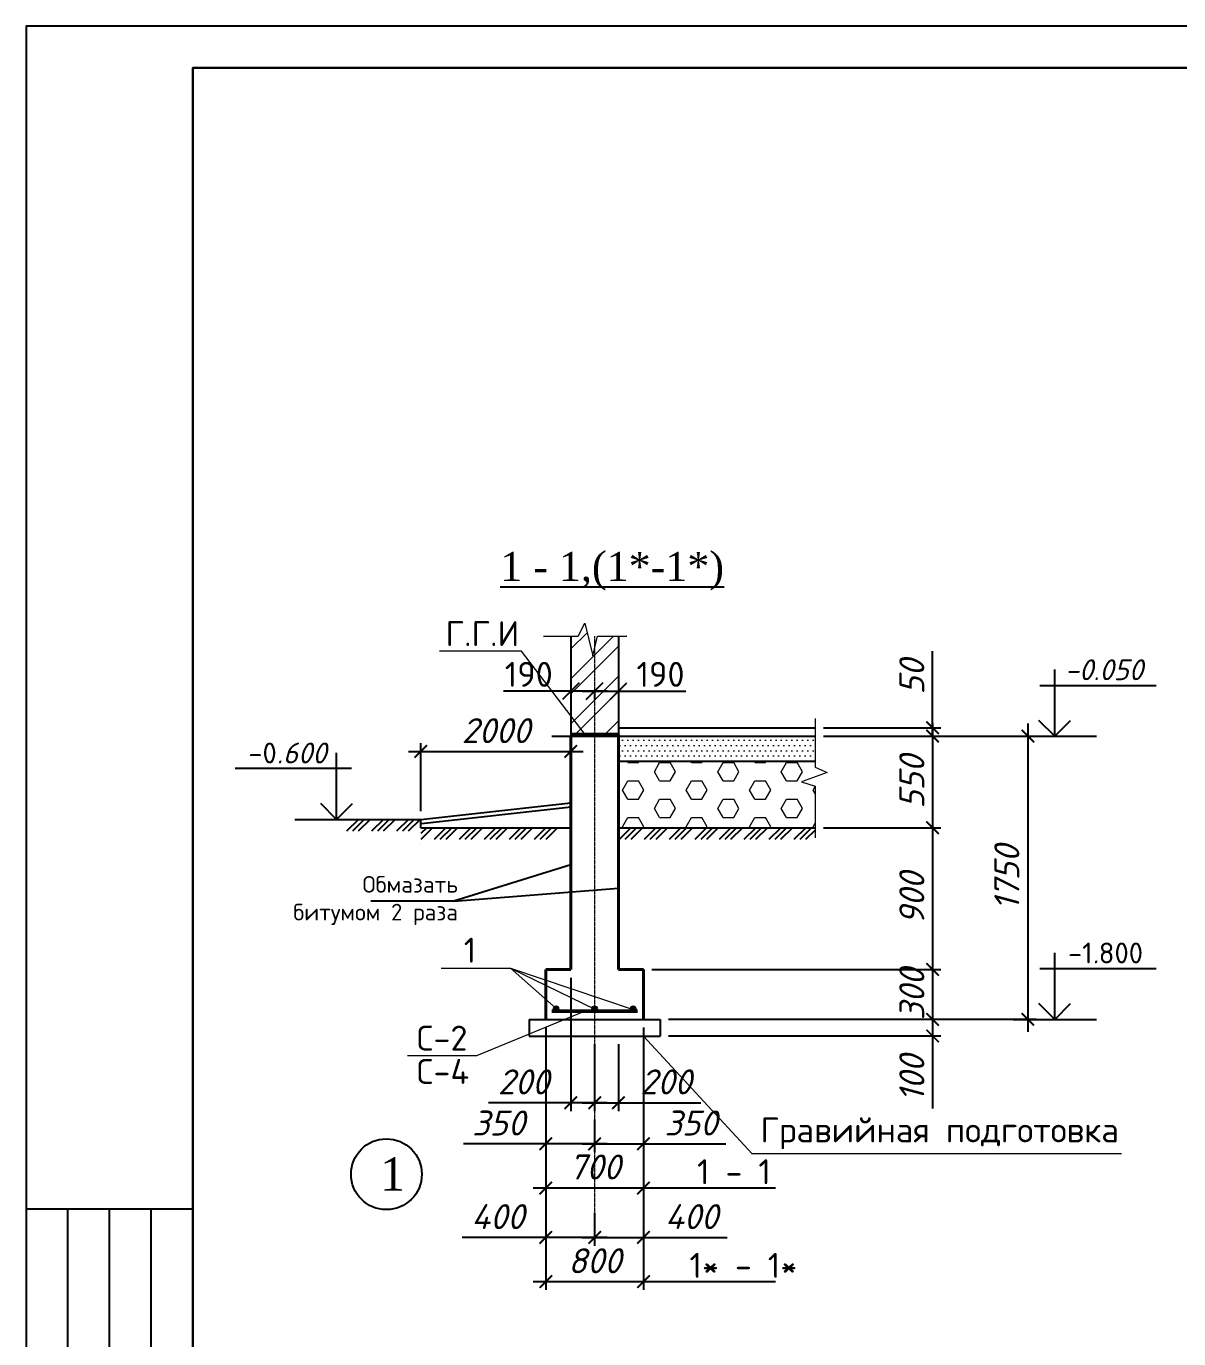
# Model space of a CAD drawing. Header units: millimetres. Extents: x 572274 to 2241483, y -888675 to -304135.
# Drawn here: x 1049765 to 1063603, y -631066 to -615307 of the extents above; entities that cross this region are included whole.
import ezdxf

# ---------------------------------------------------------------- set-up
doc = ezdxf.new("R2010")
doc.units = ezdxf.units.MM
doc.linetypes.add('ACAD_ISO02W100', pattern=[15, 12, -3])
doc.linetypes.add('ACAD_ISO04W100', pattern=[30, 24, -3, 0, -3])
for name, color, linetype, lineweight in [('Осевая', 1, 'ACAD_ISO04W100', 9), ('Основная', 7, 'Continuous', 50), ('Тонкая', 7, 'Continuous', 15)]:
    doc.layers.add(name, color=color, linetype=linetype, lineweight=lineweight)
doc.layers.add('Размеры', color=7, linetype='Continuous')
doc.styles.add('arial', font='arial.ttf', dxfattribs={"height": 300})
doc.styles.get("Standard").update_dxf_attribs({"font": 'isocpeur.ttf'})
doc.styles.add('style1', font='isocpeui.ttf')
doc.dimstyles.new('ISO-25', dxfattribs={"dimtxt": 300, "dimasz": 150, "dimexe": 100, "dimexo": 100, "dimgap": 100, "dimtad": 1, "dimtxsty": 'style1', "dimblk": 'ARCHTICK', "dimcen": 250, "dimdle": 150, "dimclrd": 5, "dimclre": 5, "dimclrt": 7, "dimadec": 0, "dimazin": 0, "dimtfac": 1, "dimtmove": 0, "dimatfit": 3, "dimldrblk": 'ARCHTICK', "dimfxl": 1.25, "dimlwd": -1, "dimlwe": -1, "dimarcsym": 0})
doc.dimstyles.new('ISO-25$0', dxfattribs={"dimtxt": 300, "dimasz": 200, "dimexe": 100, "dimexo": 300, "dimgap": 50, "dimtad": 1, "dimdec": 0, "dimtxsty": 'Standard', "dimblk": 'OBLIQUE', "dimcen": 250, "dimdle": 150, "dimadec": 0, "dimazin": 0, "dimtfac": 1, "dimtdec": 0, "dimtmove": 0, "dimatfit": 3, "dimldrblk": 'OBLIQUE', "dimfxl": 1.25, "dimarcsym": 0})

# ---------------------------------------------------------------- blocks, each defined once
blk = doc.blocks.new('shtamp cheti azu')
blk.add_line((455458, 81217), (457458, 81217))
at = {"lineweight": 25, "ltscale": 100}
for p, q in [((455958, 74717), (455958, 81217)), ((456458, 74717), (456458, 81217)), ((456958, 74717), (456958, 81217)), ((457458, 76717), (455958, 76717)), ((457458, 74702), (455458, 74702)), ((456258, 66217), (456258, 74717)), ((456758, 66217), (456758, 74717)), ((457458, 72217), (456258, 72217)), ((457458, 68717), (456258, 68717)), ((457458, 66217), (456258, 66217))]:
    blk.add_line(p, q, dxfattribs=at)
at = {"color": 1, "linetype": 'ACAD_ISO02W100', "lineweight": 5, "ltscale": 70, "char_height": 250, "attachment_point": 1, "rotation": 90, "style": 'arial'}
for s, insert in [('{\\fArial|b0|i0|c204|p34;Согласовано:}', (455576, 76776)), ('{\\fArial|b0|i0|c204|p34;Взам. инв. N}', (456376, 72315)), ('{\\fArial|b0|i0|c204|p34;Подпись и дата}', (456376, 68815)), ('{\\fArial|b0|i0|c204|p34;Инв. N подл.}', (456376, 66315))]:
    blk.add_mtext(s, dxfattribs=dict(at, insert=insert))
blk = doc.blocks.new('_ArchTick')
at = {"color": 0, "linetype": 'ByBlock', "const_width": 0.15}
blk.add_lwpolyline([(-0.5, -0.5), (0.5, 0.5)], dxfattribs=at)
blk = doc.blocks.new('*D843')
at = {"layer": 'Defpoints', "color": 0, "lineweight": 25, "transparency": 16777216}
for p in [(1059236, -623831), (1057376, -627231), (1061791, -627231)]:
    blk.add_point(p, dxfattribs=at)
at = {"layer": 'Размеры', "color": 5, "transparency": 16777216}
for p, q in [((1061791, -623681), (1061791, -627381)), ((1059336, -623831), (1061891, -623831)), ((1057476, -627231), (1061891, -627231))]:
    blk.add_line(p, q, dxfattribs=at)
at = {"layer": 'Размеры', "color": 5, "transparency": 16777216, "xscale": 150, "yscale": 150, "zscale": 150}
for p, rotation in [((1061791, -623831), 90), ((1061791, -627231), 270)]:
    blk.add_blockref('_ArchTick', p, dxfattribs=dict(at, rotation=rotation))
at = {"layer": 'Размеры', "color": 7, "transparency": 16777216, "insert": (1061539, -625531), "char_height": 300, "attachment_point": 5, "rotation": 90, "style": 'style1'}
blk.add_mtext('1750', dxfattribs=at)
blk = doc.blocks.new('*D824')
at = {"layer": 'Defpoints', "color": 0, "lineweight": 25, "transparency": 16777216}
for p in [(1056303, -624015), (1056303, -624631), (1054503, -624831)]:
    blk.add_point(p, dxfattribs=at)
at = {"layer": 'Размеры', "color": 5, "transparency": 16777216}
for p, q in [((1054353, -624015), (1056453, -624015)), ((1054503, -624731), (1054503, -623915)), ((1056303, -624531), (1056303, -623915))]:
    blk.add_line(p, q, dxfattribs=at)
at = {"layer": 'Размеры', "color": 5, "transparency": 16777216, "xscale": 150, "yscale": 150, "zscale": 150, "rotation": 180}
blk.add_blockref('_ArchTick', (1054503, -624015), dxfattribs=at)
at = {"layer": 'Размеры', "color": 5, "transparency": 16777216, "xscale": 150, "yscale": 150, "zscale": 150}
blk.add_blockref('_ArchTick', (1056303, -624015), dxfattribs=at)
at = {"layer": 'Размеры', "color": 7, "transparency": 16777216, "insert": (1055403, -623765), "char_height": 300, "attachment_point": 5, "style": 'style1'}
blk.add_mtext('2000', dxfattribs=at)
blk = doc.blocks.new('*D825')
at = {"layer": 'Defpoints', "color": 0, "lineweight": 25, "transparency": 16777216}
for p in [(1057376, -627231), (1057376, -627431), (1060648, -627431)]:
    blk.add_point(p, dxfattribs=at)
at = {"layer": 'Размеры', "color": 5, "transparency": 16777216}
for p, q in [((1060648, -627081), (1060648, -627431)), ((1057476, -627231), (1060748, -627231)), ((1057476, -627431), (1060748, -627431)), ((1060648, -627431), (1060648, -628301))]:
    blk.add_line(p, q, dxfattribs=at)
at = {"layer": 'Размеры', "color": 5, "transparency": 16777216, "xscale": 150, "yscale": 150, "zscale": 150}
for p, rotation in [((1060648, -627231), 90), ((1060648, -627431), 270)]:
    blk.add_blockref('_ArchTick', p, dxfattribs=dict(at, rotation=rotation))
at = {"layer": 'Размеры', "color": 7, "transparency": 16777216, "insert": (1060398, -627941), "char_height": 300, "attachment_point": 5, "rotation": 90, "style": 'style1'}
blk.add_mtext('100', dxfattribs=at)
blk = doc.blocks.new('*D826')
at = {"layer": 'Defpoints', "color": 0, "lineweight": 25, "transparency": 16777216}
for p in [(1057176, -626631), (1057376, -627231), (1060648, -627231)]:
    blk.add_point(p, dxfattribs=at)
at = {"layer": 'Размеры', "color": 5, "transparency": 16777216}
for p, q in [((1060648, -626481), (1060648, -627381)), ((1057276, -626631), (1060748, -626631)), ((1057476, -627231), (1060748, -627231))]:
    blk.add_line(p, q, dxfattribs=at)
at = {"layer": 'Размеры', "color": 5, "transparency": 16777216, "xscale": 150, "yscale": 150, "zscale": 150}
for p, rotation in [((1060648, -626631), 90), ((1060648, -627231), 270)]:
    blk.add_blockref('_ArchTick', p, dxfattribs=dict(at, rotation=rotation))
at = {"layer": 'Размеры', "color": 7, "transparency": 16777216, "insert": (1060398, -626931), "char_height": 300, "attachment_point": 5, "rotation": 90, "style": 'style1'}
blk.add_mtext('300', dxfattribs=at)
blk = doc.blocks.new('*D827')
at = {"layer": 'Defpoints', "color": 0, "lineweight": 25, "transparency": 16777216}
for p in [(1059236, -623831), (1059236, -624931), (1060648, -624931)]:
    blk.add_point(p, dxfattribs=at)
at = {"layer": 'Размеры', "color": 5, "transparency": 16777216}
for p, q in [((1060648, -623681), (1060648, -625081)), ((1059336, -623831), (1060748, -623831)), ((1059336, -624931), (1060748, -624931))]:
    blk.add_line(p, q, dxfattribs=at)
at = {"layer": 'Размеры', "color": 5, "transparency": 16777216, "xscale": 150, "yscale": 150, "zscale": 150}
for p, rotation in [((1060648, -623831), 90), ((1060648, -624931), 270)]:
    blk.add_blockref('_ArchTick', p, dxfattribs=dict(at, rotation=rotation))
at = {"layer": 'Размеры', "color": 7, "transparency": 16777216, "insert": (1060398, -624381), "char_height": 300, "attachment_point": 5, "rotation": 90, "style": 'style1'}
blk.add_mtext('550', dxfattribs=at)
blk = doc.blocks.new('*D1208')
at = {"layer": 'Defpoints', "color": 0, "lineweight": 25, "transparency": 16777216}
for p in [(1059236, -623731), (1060648, -623731), (1059236, -623831)]:
    blk.add_point(p, dxfattribs=at)
at = {"layer": 'Размеры', "color": 5, "transparency": 16777216}
for p, q in [((1060648, -623731), (1060648, -622812)), ((1059336, -623731), (1060748, -623731)), ((1060648, -623831), (1060648, -623731)), ((1059336, -623831), (1060748, -623831)), ((1060648, -623831), (1060648, -623981))]:
    blk.add_line(p, q, dxfattribs=at)
at = {"layer": 'Размеры', "color": 5, "transparency": 16777216, "xscale": 150, "yscale": 150, "zscale": 150}
for p, rotation in [((1060648, -623731), 270), ((1060648, -623831), 90)]:
    blk.add_blockref('_ArchTick', p, dxfattribs=dict(at, rotation=rotation))
at = {"layer": 'Размеры', "color": 7, "transparency": 16777216, "insert": (1060398, -623121), "char_height": 300, "attachment_point": 5, "rotation": 90, "style": 'style1'}
blk.add_mtext('50', dxfattribs=at)
blk = doc.blocks.new('*D828')
at = {"layer": 'Defpoints', "color": 0, "lineweight": 25, "transparency": 16777216}
for p in [(1056003, -627231), (1057176, -628232), (1057176, -629256)]:
    blk.add_point(p, dxfattribs=at)
at = {"layer": 'Размеры', "color": 5, "transparency": 16777216}
for p, q in [((1056003, -627331), (1056003, -629356)), ((1057176, -628332), (1057176, -629356)), ((1055853, -629256), (1057326, -629256))]:
    blk.add_line(p, q, dxfattribs=at)
at = {"layer": 'Размеры', "color": 5, "transparency": 16777216, "xscale": 150, "yscale": 150, "zscale": 150, "rotation": 180}
blk.add_blockref('_ArchTick', (1056003, -629256), dxfattribs=at)
at = {"layer": 'Размеры', "color": 5, "transparency": 16777216, "xscale": 150, "yscale": 150, "zscale": 150}
blk.add_blockref('_ArchTick', (1057176, -629256), dxfattribs=at)
at = {"layer": 'Размеры', "color": 7, "transparency": 16777216, "insert": (1056590, -629004), "char_height": 300, "attachment_point": 5, "style": 'style1'}
blk.add_mtext('700', dxfattribs=at)
blk = doc.blocks.new('*D829')
at = {"layer": 'Defpoints', "color": 0, "lineweight": 25, "transparency": 16777216}
for p in [(1056590, -627431), (1056876, -627431), (1056876, -628232)]:
    blk.add_point(p, dxfattribs=at)
at = {"layer": 'Размеры', "color": 5, "transparency": 16777216}
for p, q in [((1056590, -627531), (1056590, -628332)), ((1056876, -627531), (1056876, -628332)), ((1056440, -628232), (1056876, -628232)), ((1056876, -628232), (1057864, -628232))]:
    blk.add_line(p, q, dxfattribs=at)
at = {"layer": 'Размеры', "color": 5, "transparency": 16777216, "xscale": 150, "yscale": 150, "zscale": 150, "rotation": 180}
blk.add_blockref('_ArchTick', (1056590, -628232), dxfattribs=at)
at = {"layer": 'Размеры', "color": 5, "transparency": 16777216, "xscale": 150, "yscale": 150, "zscale": 150}
blk.add_blockref('_ArchTick', (1056876, -628232), dxfattribs=at)
at = {"layer": 'Размеры', "color": 7, "transparency": 16777216, "insert": (1057445, -627982), "char_height": 300, "attachment_point": 5, "style": 'style1'}
blk.add_mtext('200', dxfattribs=at)
blk = doc.blocks.new('*D830')
at = {"layer": 'Defpoints', "color": 0, "lineweight": 25, "transparency": 16777216}
for p in [(1056303, -626631), (1056590, -627431), (1056303, -628232)]:
    blk.add_point(p, dxfattribs=at)
at = {"layer": 'Размеры', "color": 5, "transparency": 16777216}
for p, q in [((1056303, -626731), (1056303, -628332)), ((1056590, -627531), (1056590, -628332)), ((1056303, -628232), (1055316, -628232)), ((1056740, -628232), (1056303, -628232))]:
    blk.add_line(p, q, dxfattribs=at)
at = {"layer": 'Размеры', "color": 5, "transparency": 16777216, "xscale": 150, "yscale": 150, "zscale": 150, "rotation": 180}
blk.add_blockref('_ArchTick', (1056303, -628232), dxfattribs=at)
at = {"layer": 'Размеры', "color": 5, "transparency": 16777216, "xscale": 150, "yscale": 150, "zscale": 150}
blk.add_blockref('_ArchTick', (1056590, -628232), dxfattribs=at)
at = {"layer": 'Размеры', "color": 7, "transparency": 16777216, "insert": (1055735, -627982), "char_height": 300, "attachment_point": 5, "style": 'style1'}
blk.add_mtext('200', dxfattribs=at)
blk = doc.blocks.new('*D831')
at = {"layer": 'Defpoints', "color": 0, "lineweight": 25, "transparency": 16777216}
for p in [(1059236, -624931), (1059236, -626631), (1060648, -626631)]:
    blk.add_point(p, dxfattribs=at)
at = {"layer": 'Размеры', "color": 5, "transparency": 16777216}
for p, q in [((1060648, -624781), (1060648, -626781)), ((1059336, -624931), (1060748, -624931)), ((1059336, -626631), (1060748, -626631))]:
    blk.add_line(p, q, dxfattribs=at)
at = {"layer": 'Размеры', "color": 5, "transparency": 16777216, "xscale": 150, "yscale": 150, "zscale": 150}
for p, rotation in [((1060648, -624931), 90), ((1060648, -626631), 270)]:
    blk.add_blockref('_ArchTick', p, dxfattribs=dict(at, rotation=rotation))
at = {"layer": 'Размеры', "color": 7, "transparency": 16777216, "insert": (1060398, -625781), "char_height": 300, "attachment_point": 5, "rotation": 90, "style": 'style1'}
blk.add_mtext('900', dxfattribs=at)
blk = doc.blocks.new('*D1218')
at = {"layer": 'Defpoints', "color": 0, "lineweight": 25, "transparency": 16777216}
for p in [(1057176, -627231), (1056590, -628332), (1057176, -628726)]:
    blk.add_point(p, dxfattribs=at)
at = {"layer": 'Размеры', "color": 5, "transparency": 16777216}
for p, q in [((1057176, -627331), (1057176, -628826)), ((1056590, -628432), (1056590, -628826)), ((1056440, -628726), (1057176, -628726)), ((1057176, -628726), (1058164, -628726))]:
    blk.add_line(p, q, dxfattribs=at)
at = {"layer": 'Размеры', "color": 5, "transparency": 16777216, "xscale": 150, "yscale": 150, "zscale": 150, "rotation": 180}
blk.add_blockref('_ArchTick', (1056590, -628726), dxfattribs=at)
at = {"layer": 'Размеры', "color": 5, "transparency": 16777216, "xscale": 150, "yscale": 150, "zscale": 150}
blk.add_blockref('_ArchTick', (1057176, -628726), dxfattribs=at)
at = {"layer": 'Размеры', "color": 7, "transparency": 16777216, "insert": (1057745, -628476), "char_height": 300, "attachment_point": 5, "style": 'style1'}
blk.add_mtext('350', dxfattribs=at)
blk = doc.blocks.new('*D947')
at = {"layer": 'Defpoints', "color": 0, "lineweight": 25, "transparency": 16777216}
for p in [(1056003, -627231), (1056590, -628332), (1056003, -628726)]:
    blk.add_point(p, dxfattribs=at)
at = {"layer": 'Размеры', "color": 5, "transparency": 16777216}
for p, q in [((1056003, -627331), (1056003, -628826)), ((1056590, -628432), (1056590, -628826)), ((1056003, -628726), (1055016, -628726)), ((1056740, -628726), (1056003, -628726))]:
    blk.add_line(p, q, dxfattribs=at)
at = {"layer": 'Размеры', "color": 5, "transparency": 16777216, "xscale": 150, "yscale": 150, "zscale": 150, "rotation": 180}
blk.add_blockref('_ArchTick', (1056003, -628726), dxfattribs=at)
at = {"layer": 'Размеры', "color": 5, "transparency": 16777216, "xscale": 150, "yscale": 150, "zscale": 150}
blk.add_blockref('_ArchTick', (1056590, -628726), dxfattribs=at)
at = {"layer": 'Размеры', "color": 7, "transparency": 16777216, "insert": (1055435, -628476), "char_height": 300, "attachment_point": 5, "style": 'style1'}
blk.add_mtext('350', dxfattribs=at)
blk = doc.blocks.new('*D944')
at = {"layer": 'Defpoints', "color": 0, "lineweight": 25, "transparency": 16777216}
for p in [(1056003, -629356), (1057176, -629356), (1057176, -630380)]:
    blk.add_point(p, dxfattribs=at)
at = {"layer": 'Размеры', "color": 5, "transparency": 16777216}
for p, q in [((1056003, -629456), (1056003, -630480)), ((1057176, -629456), (1057176, -630480)), ((1055853, -630380), (1057326, -630380))]:
    blk.add_line(p, q, dxfattribs=at)
at = {"layer": 'Размеры', "color": 5, "transparency": 16777216, "xscale": 150, "yscale": 150, "zscale": 150, "rotation": 180}
blk.add_blockref('_ArchTick', (1056003, -630380), dxfattribs=at)
at = {"layer": 'Размеры', "color": 5, "transparency": 16777216, "xscale": 150, "yscale": 150, "zscale": 150}
blk.add_blockref('_ArchTick', (1057176, -630380), dxfattribs=at)
at = {"layer": 'Размеры', "color": 7, "transparency": 16777216, "insert": (1056590, -630130), "char_height": 300, "attachment_point": 5, "style": 'style1'}
blk.add_mtext('800', dxfattribs=at)
blk = doc.blocks.new('*D945')
at = {"layer": 'Defpoints', "color": 0, "lineweight": 25, "transparency": 16777216}
for p in [(1057176, -628356), (1056590, -629456), (1057176, -629850)]:
    blk.add_point(p, dxfattribs=at)
at = {"layer": 'Размеры', "color": 5, "transparency": 16777216}
for p, q in [((1057176, -628456), (1057176, -629950)), ((1056590, -629556), (1056590, -629950)), ((1056440, -629850), (1057176, -629850)), ((1057176, -629850), (1058179, -629850))]:
    blk.add_line(p, q, dxfattribs=at)
at = {"layer": 'Размеры', "color": 5, "transparency": 16777216, "xscale": 150, "yscale": 150, "zscale": 150, "rotation": 180}
blk.add_blockref('_ArchTick', (1056590, -629850), dxfattribs=at)
at = {"layer": 'Размеры', "color": 5, "transparency": 16777216, "xscale": 150, "yscale": 150, "zscale": 150}
blk.add_blockref('_ArchTick', (1057176, -629850), dxfattribs=at)
at = {"layer": 'Размеры', "color": 7, "transparency": 16777216, "insert": (1057753, -629600), "char_height": 300, "attachment_point": 5, "style": 'style1'}
blk.add_mtext('400', dxfattribs=at)
blk = doc.blocks.new('*D946')
at = {"layer": 'Defpoints', "color": 0, "lineweight": 25, "transparency": 16777216}
for p in [(1056003, -628356), (1056590, -629456), (1056003, -629850)]:
    blk.add_point(p, dxfattribs=at)
at = {"layer": 'Размеры', "color": 5, "transparency": 16777216}
for p, q in [((1056003, -628456), (1056003, -629950)), ((1056590, -629556), (1056590, -629950)), ((1056003, -629850), (1055001, -629850)), ((1056740, -629850), (1056003, -629850))]:
    blk.add_line(p, q, dxfattribs=at)
at = {"layer": 'Размеры', "color": 5, "transparency": 16777216, "xscale": 150, "yscale": 150, "zscale": 150, "rotation": 180}
blk.add_blockref('_ArchTick', (1056003, -629850), dxfattribs=at)
at = {"layer": 'Размеры', "color": 5, "transparency": 16777216, "xscale": 150, "yscale": 150, "zscale": 150}
blk.add_blockref('_ArchTick', (1056590, -629850), dxfattribs=at)
at = {"layer": 'Размеры', "color": 7, "transparency": 16777216, "insert": (1055427, -629600), "char_height": 300, "attachment_point": 5, "style": 'style1'}
blk.add_mtext('400', dxfattribs=at)
blk = doc.blocks.new('_Oblique')
at = {"color": 0, "linetype": 'ByBlock', "lineweight": -2}
blk.add_line((-0.5, -0.5), (0.5, 0.5), dxfattribs=at)
blk = doc.blocks.new('*D948')
at = {"color": 0, "lineweight": -2, "transparency": 16777216}
for p, q in [((1056440, -623289), (1056876, -623289)), ((1056590, -623289), (1056590, -623389)), ((1056876, -623289), (1056876, -623389)), ((1056876, -623289), (1057686, -623289))]:
    blk.add_line(p, q, dxfattribs=at)
at = {"layer": 'Defpoints', "color": 0, "lineweight": 25, "transparency": 16777216}
for p in [(1056590, -623056), (1056876, -623056), (1056876, -623289)]:
    blk.add_point(p, dxfattribs=at)
at = {"color": 0, "lineweight": -2, "transparency": 16777216, "xscale": 200, "yscale": 200, "zscale": 200, "rotation": 180}
blk.add_blockref('_Oblique', (1056590, -623289), dxfattribs=at)
at = {"color": 0, "lineweight": -2, "transparency": 16777216, "xscale": 200, "yscale": 200, "zscale": 200}
blk.add_blockref('_Oblique', (1056876, -623289), dxfattribs=at)
at = {"color": 0, "lineweight": 25, "transparency": 16777216, "insert": (1057381, -623089), "char_height": 300, "attachment_point": 5}
blk.add_mtext('190', dxfattribs=at)
blk = doc.blocks.new('*D1297')
at = {"color": 0, "lineweight": -2, "transparency": 16777216}
for p, q in [((1056304, -623289), (1055494, -623289)), ((1056304, -623289), (1056304, -623389)), ((1056740, -623289), (1056304, -623289)), ((1056590, -623289), (1056590, -623389))]:
    blk.add_line(p, q, dxfattribs=at)
at = {"layer": 'Defpoints', "color": 0, "lineweight": 25, "transparency": 16777216}
for p in [(1056304, -623056), (1056590, -623056), (1056304, -623289)]:
    blk.add_point(p, dxfattribs=at)
at = {"color": 0, "lineweight": -2, "transparency": 16777216, "xscale": 200, "yscale": 200, "zscale": 200, "rotation": 180}
blk.add_blockref('_Oblique', (1056304, -623289), dxfattribs=at)
at = {"color": 0, "lineweight": -2, "transparency": 16777216, "xscale": 200, "yscale": 200, "zscale": 200}
blk.add_blockref('_Oblique', (1056590, -623289), dxfattribs=at)
at = {"color": 0, "lineweight": 25, "transparency": 16777216, "insert": (1055799, -623089), "char_height": 300, "attachment_point": 5}
blk.add_mtext('190', dxfattribs=at)

msp = doc.modelspace()

# ---------------------------------------------------------------- hatches: boundary and pattern name
h = msp.add_hatch(color=256)
h.paths.add_polyline_path([(1056123.021, -627074.568), (1056123.021, -627103.823), (1056155.331, -627103.823, 0.009059979), (1056155.349, -627102.791, 0.454451114)])
h.paths.add_polyline_path([(1056123.021, -627074.568, 0.375089188), (1056098.382, -627102.791, 0.009059979), (1056098.4, -627103.823), (1056123.021, -627103.823)])
h.paths.add_polyline_path([(1056123.021, -627103.823), (1056098.4, -627103.823, 0.364789544), (1056123.021, -627131.014)])
h.paths.add_polyline_path([(1056155.331, -627103.823), (1056123.021, -627103.823), (1056123.021, -627131.014, 0.443564837)])
h = msp.add_hatch(color=256)
h.paths.add_polyline_path([(1056124.197, -627091.458), (1056124.197, -627112), (1056146.883, -627112, 0.009059979), (1056146.896, -627111.275, 0.454451114)])
h.paths.add_polyline_path([(1056124.197, -627091.458, 0.375089188), (1056106.896, -627111.275, 0.009059979), (1056106.91, -627112), (1056124.197, -627112)])
h.paths.add_polyline_path([(1056124.197, -627112), (1056106.91, -627112, 0.364789544), (1056124.197, -627131.092)])
h.paths.add_polyline_path([(1056146.883, -627112), (1056124.197, -627112), (1056124.197, -627131.092, 0.443564837)])
h = msp.add_hatch(color=256)
h.paths.add_polyline_path([(1056586.155, -627074.568), (1056586.155, -627103.823), (1056618.465, -627103.823, 0.009059979), (1056618.484, -627102.791, 0.454451114)])
h.paths.add_polyline_path([(1056586.155, -627074.568, 0.375089188), (1056561.516, -627102.791, 0.009059979), (1056561.535, -627103.823), (1056586.155, -627103.823)])
h.paths.add_polyline_path([(1056586.155, -627103.823), (1056561.535, -627103.823, 0.364789544), (1056586.155, -627131.014)])
h.paths.add_polyline_path([(1056618.465, -627103.823), (1056586.155, -627103.823), (1056586.155, -627131.014, 0.443564837)])
h = msp.add_hatch(color=256)
h.paths.add_polyline_path([(1056588.65, -627091.096), (1056588.65, -627111.637), (1056611.337, -627111.637, 0.009059979), (1056611.35, -627110.913, 0.454451114)])
h.paths.add_polyline_path([(1056588.65, -627091.096, 0.375089188), (1056571.35, -627110.913, 0.009059979), (1056571.363, -627111.637), (1056588.65, -627111.637)])
h.paths.add_polyline_path([(1056588.65, -627111.637), (1056571.363, -627111.637, 0.364789544), (1056588.65, -627130.73)])
h.paths.add_polyline_path([(1056611.337, -627111.637), (1056588.65, -627111.637), (1056588.65, -627130.73, 0.443564837)])
h = msp.add_hatch(color=256)
h.paths.add_polyline_path([(1057056.979, -627074.568), (1057056.979, -627103.823), (1057024.669, -627103.823, -0.009059979), (1057024.651, -627102.791, -0.454451114)])
h.paths.add_polyline_path([(1057056.979, -627074.568, -0.375089188), (1057081.618, -627102.791, -0.009059979), (1057081.6, -627103.823), (1057056.979, -627103.823)])
h.paths.add_polyline_path([(1057056.979, -627103.823), (1057081.6, -627103.823, -0.364789544), (1057056.979, -627131.014)])
h.paths.add_polyline_path([(1057024.669, -627103.823), (1057056.979, -627103.823), (1057056.979, -627131.014, -0.443564837)])
h = msp.add_hatch(color=256)
h.paths.add_polyline_path([(1057055.803, -627091.458), (1057055.803, -627112), (1057033.117, -627112, -0.009059979), (1057033.104, -627111.275, -0.454451114)])
h.paths.add_polyline_path([(1057055.803, -627091.458, -0.375089188), (1057073.104, -627111.275, -0.009059979), (1057073.09, -627112), (1057055.803, -627112)])
h.paths.add_polyline_path([(1057055.803, -627112), (1057073.09, -627112, -0.364789544), (1057055.803, -627131.092)])
h.paths.add_polyline_path([(1057033.117, -627112), (1057055.803, -627112), (1057055.803, -627131.092, -0.443564837)])
at = {"layer": 'Тонкая'}
h = msp.add_hatch(dxfattribs=at)
h.set_pattern_fill('ANSI32', color=256, scale=40, style=0)
h.set_pattern_definition([(45, (649319.26, -668582.7), (-269.4077, 269.4077), []), (45, (649498.87, -668582.7), (-269.4077, 269.4077), [])])
h.paths.add_polyline_path([(1056303.489, -623831.275), (1056476.489, -623831.275), (1056476.489, -623810.853), (1056876.489, -623810.853), (1056876.489, -622631.275), (1056623.588, -622631.275), (1056568.105, -622866.858), (1056470.113, -622475.26), (1056392.032, -622631.275), (1056303.489, -622631.275)])
h = msp.add_hatch(dxfattribs=at)
h.set_pattern_fill('DOTS', color=256, scale=40, style=0)
h.set_pattern_definition([(0, (649319.26, -668582.703), (31.75, 63.5), [0, -63.5])])
h.paths.add_polyline_path([(1056876.489, -623831.275), (1056876.489, -624131.275), (1059235.912, -624131.275), (1059235.912, -623831.275)])
h = msp.add_hatch(dxfattribs=at)
h.set_pattern_fill('HEX', color=256, scale=40, style=0)
h.set_pattern_definition([(0, (649319.26, -668582.7), (0, 219.9704), [127, -254]), (120, (649319.26, -668582.7), (-190.49995, -109.9852), [127, -254]), (60, (649446.26, -668582.7), (-190.49995, 109.9852), [127, -254])])
h.paths.add_polyline_path([(1056876.489, -624131.275), (1056876.489, -624931.275), (1059235.912, -624931.275), (1059235.912, -624432.789), (1059073.208, -624380.352), (1059381.748, -624265.858), (1059235.912, -624202.511), (1059235.912, -624131.275)])

# ---------------------------------------------------------------- linework, layer by layer
for p, q in [((1056303.489, -622631.275), (1056303.489, -626631.275)), ((1056876.489, -622631.275), (1056876.489, -626631.275)), ((1056876.489, -623731.275), (1059235.912, -623731.275)), ((1056076.489, -623831.275), (1056876.489, -623831.275)), ((1056876.489, -623831.275), (1059235.912, -623831.275)), ((1056876.489, -624131.275), (1059235.912, -624131.275)), ((1054503.489, -624831.275), (1056303.489, -624631.275)), ((1054509.01, -624880.969), (1056309.01, -624680.969)), ((1053481.577, -624831.275), (1054503.489, -624831.275)), ((1053753.489, -624831.275), (1053612.068, -624972.697)), ((1053823.489, -624831.275), (1053682.068, -624972.697)), ((1053893.489, -624831.275), (1053752.068, -624972.697)), ((1054053.489, -624831.275), (1053912.068, -624972.697)), ((1054123.489, -624831.275), (1053982.068, -624972.697)), ((1054193.489, -624831.275), (1054052.068, -624972.697)), ((1054353.489, -624831.275), (1054212.068, -624972.697)), ((1054423.489, -624831.275), (1054282.068, -624972.697)), ((1054493.489, -624831.275), (1054352.068, -624972.697)), ((1054503.489, -624931.275), (1054503.489, -624831.275)), ((1054643.489, -624931.275), (1054502.068, -625072.697)), ((1054573.489, -624931.275), (1054503.489, -625001.275)), ((1054503.489, -624931.275), (1056303.489, -624931.275)), ((1054803.489, -624931.275), (1054662.068, -625072.697)), ((1054873.489, -624931.275), (1054732.068, -625072.697)), ((1054943.489, -624931.275), (1054802.068, -625072.697)), ((1055103.489, -624931.275), (1054962.068, -625072.697)), ((1055173.489, -624931.275), (1055032.068, -625072.697)), ((1055243.489, -624931.275), (1055102.068, -625072.697)), ((1055403.489, -624931.275), (1055262.068, -625072.697)), ((1055473.489, -624931.275), (1055332.068, -625072.697)), ((1055543.489, -624931.275), (1055402.068, -625072.697)), ((1055703.489, -624931.275), (1055562.068, -625072.697)), ((1055773.489, -624931.275), (1055632.068, -625072.697)), ((1055843.489, -624931.275), (1055702.068, -625072.697)), ((1056003.489, -624931.275), (1055862.068, -625072.697)), ((1056073.489, -624931.275), (1055932.068, -625072.697)), ((1056143.489, -624931.275), (1056002.068, -625072.697)), ((1056876.489, -624931.275), (1059235.912, -624931.275)), ((1057024.333, -624931.275), (1056882.911, -625072.697)), ((1057094.333, -624931.275), (1056952.911, -625072.697)), ((1057164.333, -624931.275), (1057022.911, -625072.697)), ((1057324.333, -624931.275), (1057182.911, -625072.697)), ((1057394.333, -624931.275), (1057252.911, -625072.697)), ((1057464.333, -624931.275), (1057322.911, -625072.697)), ((1057624.333, -624931.275), (1057482.911, -625072.697)), ((1057694.333, -624931.275), (1057552.911, -625072.697)), ((1057764.333, -624931.275), (1057622.911, -625072.697)), ((1057934.333, -624931.275), (1057792.911, -625072.697)), ((1058004.333, -624931.275), (1057862.911, -625072.697)), ((1058074.333, -624931.275), (1057932.911, -625072.697)), ((1058224.333, -624931.275), (1058082.911, -625072.697)), ((1058294.333, -624931.275), (1058152.911, -625072.697)), ((1058364.333, -624931.275), (1058222.911, -625072.697)), ((1058524.333, -624931.275), (1058382.911, -625072.697)), ((1058594.333, -624931.275), (1058452.911, -625072.697)), ((1058664.333, -624931.275), (1058522.911, -625072.697)), ((1058824.333, -624931.275), (1058682.911, -625072.697)), ((1058894.333, -624931.275), (1058752.911, -625072.697)), ((1058964.333, -624931.275), (1058822.911, -625072.697)), ((1059124.333, -624931.275), (1058982.911, -625072.697)), ((1059194.333, -624931.275), (1059052.911, -625072.697)), ((1059235.912, -624959.696), (1059122.911, -625072.697)), ((1054503.489, -625131.275), (1054503.489, -625131.275)), ((1055803.511, -627231.275), (1057376.489, -627231.275)), ((1055803.511, -627231.275), (1055803.511, -627431.275)), ((1057376.489, -627231.275), (1057376.489, -627431.275)), ((1055803.511, -627431.275), (1057376.489, -627431.275))]:
    msp.add_line(p, q)
at = {"ltscale": 10}
for p, q in [((1062113.898, -623831.85), (1062113.898, -623031.85)), ((1061933.256, -623222.066), (1063333.256, -623222.066)), ((1062113.898, -623831.85), (1061923.834, -623641.785)), ((1062113.898, -623831.85), (1062303.963, -623641.785)), ((1061613.898, -623831.85), (1062613.898, -623831.85)), ((1053491.522, -624831.132), (1053491.522, -624031.132)), ((1053672.164, -624221.348), (1052272.164, -624221.348)), ((1053491.522, -624831.132), (1053301.458, -624641.068)), ((1053491.522, -624831.132), (1053681.586, -624641.068)), ((1052991.522, -624831.132), (1053991.522, -624831.132)), ((1062113.898, -627232.176), (1062113.898, -626432.176)), ((1061933.256, -626622.393), (1063333.256, -626622.393)), ((1062113.898, -627232.176), (1061923.834, -627042.112)), ((1062113.898, -627232.176), (1062303.963, -627042.112)), ((1061613.898, -627232.176), (1062613.898, -627232.176))]:
    msp.add_line(p, q, dxfattribs=at)
at = {"lineweight": 40}
for p, q in [((1056303.489, -623831.275), (1056303.489, -626631.275)), ((1056876.489, -623810.853), (1056876.489, -626631.275)), ((1056003.489, -626631.275), (1056303.489, -626631.275)), ((1056003.489, -626631.275), (1056003.489, -627231.275)), ((1056876.489, -626631.275), (1057176.489, -626631.275)), ((1057176.489, -626631.275), (1057176.489, -627231.275))]:
    msp.add_line(p, q, dxfattribs=at)
at = {"lineweight": 25}
for p, q in [((1056303.489, -625375.156), (1054898.702, -625811.278)), ((1054898.702, -625811.278), (1056876.489, -625657.482)), ((1054898.702, -625811.278), (1053904.313, -625811.278)), ((1057326.489, -629255.877), (1058760, -629255.877)), ((1057326.489, -630380.188), (1058760, -630380.188))]:
    msp.add_line(p, q, dxfattribs=at)
at = {"lineweight": 25, "ltscale": 100}
msp.add_lwpolyline([(1049765.384, -645007.415), (1091765.384, -645007.415), (1091765.384, -615307.415), (1049765.384, -615307.415)], close=True, dxfattribs=at)
at = {"color": 1, "lineweight": 30}
msp.add_lwpolyline([(1051765.384, -644507.415), (1091265.384, -644507.415), (1091265.384, -615807.415), (1051765.384, -615807.415)], close=True, dxfattribs=at)
for centre, radius in [((1056126.865, -627102.791), 28.484), ((1056126.896, -627111.275), 20), ((1056590, -627102.791), 28.484), ((1056591.35, -627110.913), 20), ((1057053.135, -627102.791), 28.484), ((1057053.104, -627111.275), 20), ((1054090, -629090.877), 425)]:
    msp.add_circle(centre, radius)
at = {"layer": 'Осевая'}
msp.add_line((1056590, -622631.275), (1056590, -629919.304), dxfattribs=at)
at = {"layer": 'Основная'}
for p, q in [((1056303.489, -623810.853), (1056876.489, -623810.853)), ((1056076.865, -627131.275), (1057053.135, -627131.275)), ((1057052.927, -627131.274), (1057102.927, -627131.274))]:
    msp.add_line(p, q, dxfattribs=at)
at = {"layer": 'Тонкая'}
for p, q in [((1056392.032, -622631.275), (1056470.113, -622475.26)), ((1056470.113, -622475.26), (1056568.105, -622866.858)), ((1055976.489, -622631.275), (1056392.032, -622631.275)), ((1056568.105, -622866.858), (1056623.588, -622631.275)), ((1056623.588, -622631.275), (1056976.489, -622631.275)), ((1055710.162, -622811.89), (1054726.867, -622811.89)), ((1056476.489, -623810.853), (1055710.162, -622811.89)), ((1059235.912, -623619.262), (1059235.912, -624202.511)), ((1059235.912, -624202.511), (1059381.748, -624265.858)), ((1059381.748, -624265.858), (1059073.208, -624380.352)), ((1059073.208, -624380.352), (1059235.912, -624432.789)), ((1059235.912, -624432.789), (1059235.912, -624931.275)), ((1059235.912, -624652.536), (1059235.912, -625049.978)), ((1054747.943, -626615.563), (1055580.278, -626615.563)), ((1055580.278, -626615.563), (1056126.865, -627102.791)), ((1055580.278, -626615.563), (1056592.126, -627110.913)), ((1055580.278, -626615.563), (1057053.104, -627111.275)), ((1055176.289, -627664.621), (1056469.332, -627131.275)), ((1057176.489, -627431.275), (1058479.295, -628847.174)), ((1054343.954, -627664.621), (1055176.289, -627664.621)), ((1062914.377, -628847.174), (1058479.295, -628847.174))]:
    msp.add_line(p, q, dxfattribs=at)

# ---------------------------------------------------------------- block references
msp.add_blockref('shtamp cheti azu', (594307.817, -710723.918))

# ---------------------------------------------------------------- texts
for s, p in [('Г.Г.И', (1054798.892, -622749.527)), ('1', (1055018.099, -626551.08)), ('С-2', (1054452.864, -627606.791)), ('С-4', (1054452.864, -628006.791)), (' Гравийная подготовка', (1058388.885, -628708.683)), ('1 - 1', (1057818.657, -629211.349)), ('1* - 1*', (1057728.657, -630335.66))]:
    msp.add_text(s, height=300).set_placement(p)
for s, insert, char_height, width, attachment_point in [('{\\fTimes New Roman|b0|i0|c238|p18;\\L1 - 1\\fTimes New Roman|b0|i0|c204|p18;,(1*-1*)}', (1055456.34, -621618.488), 350, 2777.81999, 1), ('{\\fISOCPEUR|b0|i1|c204|p34;-0.050}', (1063173.89, -622908.994), 250, 44435.90324, 3), ('-0{\\fISOCPEUR|b0|i1|c204|p34;.600}', (1052431.531, -623908.276), 250, 44435.90324, 1), ('Обмазать\\Pбитумом 2 раза', (1054949.489, -625510.42), 200, 44435.90324, 3), ('-1{\\fISOCPEUR|b0|i1|c204|p34;.}800', (1063173.89, -626309.321), 250, 44435.90324, 3), ('{\\fTimes New Roman|b0|i0|c238|p18;1}', (1054012.878, -628887.895), 400, 897.27261, 1)]:
    msp.add_mtext(s, dxfattribs=dict(insert=insert, char_height=char_height, width=width, attachment_point=attachment_point))

# ---------------------------------------------------------------- dimensions: what is measured, and where the dimension line sits
at = {"lineweight": 25}
dim = msp.add_linear_dim(base=(1056303.511, -623289.424), p1=(1056590, -623055.877), p2=(1056303.511, -623055.877), text='190', dimstyle='ISO-25$0', override={"dimfxl": 2.5, "dimfxlon": 1, "dimarcsym": 1}, dxfattribs=at)
dim.commit()
dim.dimension.update_dxf_attribs({"geometry": '*D1297', "text_midpoint": (1055798.511, -623089.424)})
dim = msp.add_linear_dim(base=(1056876.489, -623289.424), p1=(1056590, -623055.877), p2=(1056876.489, -623055.877), angle=180, text='190', dimstyle='ISO-25$0', override={"dimfxl": 2.5, "dimfxlon": 1, "dimarcsym": 1}, dxfattribs=at)
dim.commit()
dim.dimension.update_dxf_attribs({"geometry": '*D948', "text_midpoint": (1057381.489, -623089.424)})
at = {"layer": 'Размеры'}
for base, p1, p2, text, picture, middle in [((1060648.31, -623731.275), (1059235.912, -623831.275), (1059235.912, -623731.275), '50', '*D1208', (1060398.31, -623121.389)), ((1061790.978, -627231.275), (1059235.912, -623831.275), (1057376.489, -627231.275), '1750', '*D843', (1061539.046, -625531.275)), ((1060648.31, -627431.275), (1057376.489, -627231.275), (1057376.489, -627431.275), '100', '*D825', (1060398.31, -627941.048))]:
    dim = msp.add_linear_dim(base=base, p1=p1, p2=p2, angle=90, text=text, dimstyle='ISO-25', dxfattribs=at)
    dim.commit()
    dim.dimension.update_dxf_attribs({"geometry": picture, "text_midpoint": middle})
dim = msp.add_linear_dim(base=(1056303.489, -624014.882), p1=(1054503.489, -624831.275), p2=(1056303.489, -624631.275), text='2000', dimstyle='ISO-25', dxfattribs=at)
dim.commit()
dim.dimension.update_dxf_attribs({"geometry": '*D824', "text_midpoint": (1055403.489, -623764.882)})
for base, p1, p2, text, picture, middle in [((1060648.31, -624931.275), (1059235.912, -623831.275), (1059235.912, -624931.275), '550', '*D827', (1060648.31, -624381.275)), ((1060648.31, -626631.275), (1059235.912, -624931.275), (1059235.912, -626631.275), '900', '*D831', (1060648.31, -625781.275)), ((1060648.31, -627231.275), (1057176.489, -626631.275), (1057376.489, -627231.275), '300', '*D826', (1060648.31, -626931.275))]:
    dim = msp.add_linear_dim(base=base, p1=p1, p2=p2, angle=90, text=text, dimstyle='ISO-25', dxfattribs=at)
    dim.commit()
    dim.dimension.update_dxf_attribs({"geometry": picture, "text_midpoint": middle, "dimtype": 160})
for base, p1, p2, text, picture, middle in [((1056303.489, -628231.567), (1056590, -627431.275), (1056303.489, -626631.275), '200', '*D830', (1055734.853, -628231.567)), ((1057176.489, -629255.877), (1056003.489, -627231.275), (1057176.489, -628231.567), '700', '*D828', (1056590, -629255.877)), ((1056876.489, -628231.567), (1056590, -627431.275), (1056876.489, -627431.275), '200', '*D829', (1057445.125, -628231.567)), ((1057176.489, -630380.188), (1056003.489, -629355.877), (1057176.489, -629355.877), '800', '*D944', (1056589.989, -630380.188))]:
    dim = msp.add_linear_dim(base=base, p1=p1, p2=p2, text=text, dimstyle='ISO-25', dxfattribs=at)
    dim.commit()
    dim.dimension.update_dxf_attribs({"geometry": picture, "text_midpoint": middle, "dimtype": 160})
for base, p1, p2, text, picture, middle in [((1056003.489, -628725.877), (1056590, -628331.567), (1056003.489, -627231.275), '350', '*D947', (1055434.853, -628475.877)), ((1056003.489, -629850.188), (1056590, -629455.877), (1056003.489, -628355.586), '400', '*D946', (1055427.466, -629600.188))]:
    dim = msp.add_linear_dim(base=base, p1=p1, p2=p2, angle=180, text=text, dimstyle='ISO-25$0', override={"dimasz": 150, "dimexo": 100, "dimgap": 100, "dimdec": 2, "dimtxsty": 'style1', "dimblk": 'ArchTick', "dimclrd": 5, "dimclre": 5, "dimclrt": 7, "dimtdec": 2, "dimldrblk": 'ArchTick', "dimlwd": 65535, "dimlwe": 65535}, dxfattribs=at)
    dim.commit()
    dim.dimension.update_dxf_attribs({"geometry": picture, "text_midpoint": middle})
for base, p1, p2, text, picture, middle in [((1057176.489, -628725.877), (1056590, -628331.567), (1057176.489, -627231.275), '350', '*D1218', (1057745.125, -628475.877)), ((1057176.489, -629850.188), (1056590, -629455.877), (1057176.489, -628355.586), '400', '*D945', (1057752.512, -629600.188))]:
    dim = msp.add_linear_dim(base=base, p1=p1, p2=p2, text=text, dimstyle='ISO-25$0', override={"dimasz": 150, "dimexo": 100, "dimgap": 100, "dimdec": 2, "dimtxsty": 'style1', "dimblk": 'ArchTick', "dimclrd": 5, "dimclre": 5, "dimclrt": 7, "dimtdec": 2, "dimldrblk": 'ArchTick', "dimlwd": 65535, "dimlwe": 65535}, dxfattribs=at)
    dim.commit()
    dim.dimension.update_dxf_attribs({"geometry": picture, "text_midpoint": middle})

doc.saveas('drawing.dxf')
